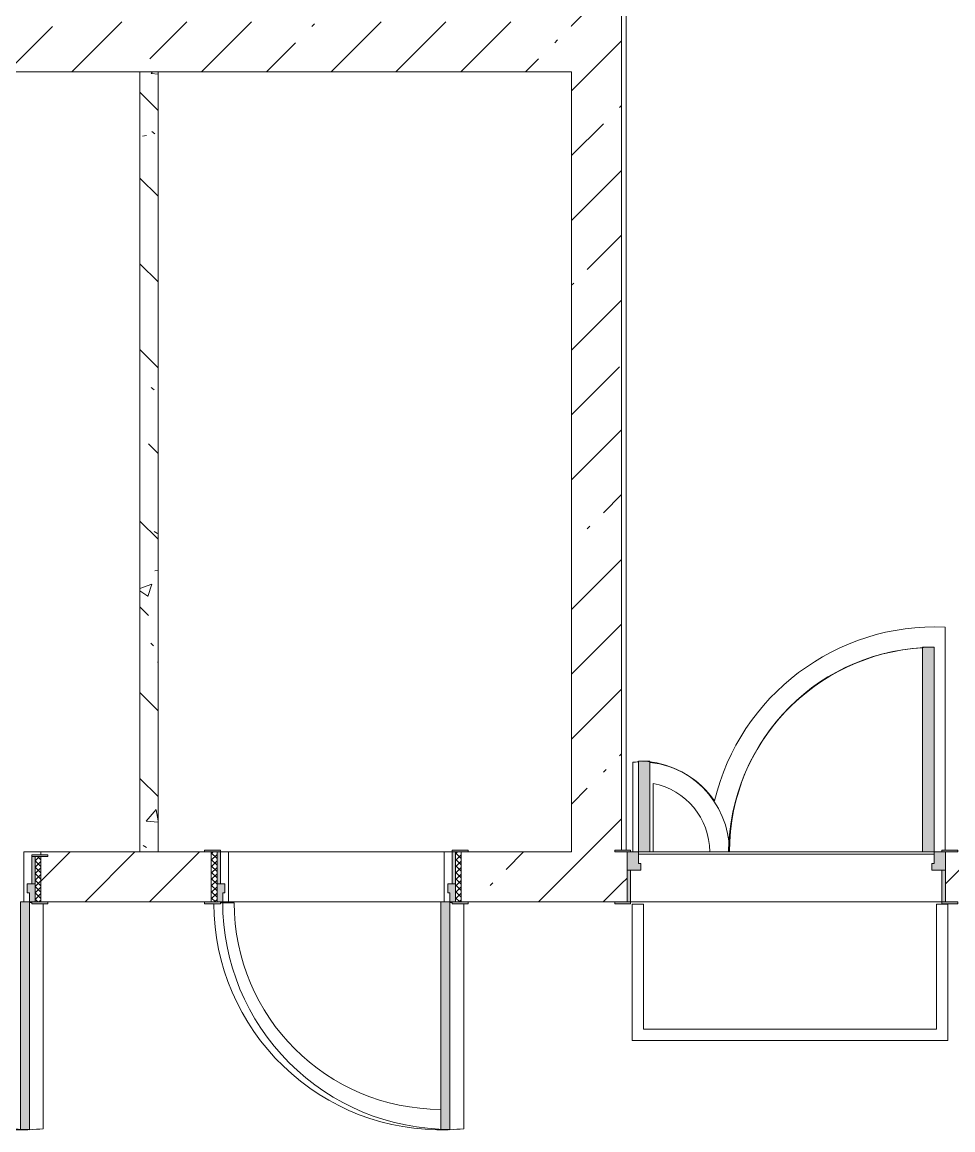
# Model space of a CAD drawing. Header units: millimetres. Extents: x 35092 to 251863, y -8553 to 29549.
# Drawn here: x 215245 to 219341, y 12398 to 17269 of the extents above; entities that cross this region are included whole.
import ezdxf

# ---------------------------------------------------------------- set-up
doc = ezdxf.new("R2010")
doc.units = ezdxf.units.MM
for name, color, linetype, lineweight, true_color in [('A-DOOR-2', 7, 'Continuous', 5, 0xaaaaaa), ('A-DOOR-3', 7, 'Continuous', 5, 0xe2e2e2), ('A-DOOR-FRAM-3', 7, 'Continuous', 5, 0xe2e2e2), ('A-DOOR-FRAM-4', 7, 'Continuous', 5, 0xaaaaaa), ('A-FLOR-1', 7, 'Continuous', 5, 0xaaaaaa), ('I-WALL-5', 7, 'Continuous', 5, 0x787878)]:
    doc.layers.add(name, color=color, linetype=linetype, lineweight=lineweight, true_color=true_color)
doc.layers.add('A-WALL', color=7, linetype='Continuous', lineweight=9)
doc.layers.add('I-WALL-3', color=7, linetype='Continuous', lineweight=5)
pattern_1 = [(45, (124853, 0), (-285.1231, 285.1231), []), (45, (125138.1, 0), (-285.1231, 285.1231), [504.031, -100.806, 16.764, -84.042])]

# ---------------------------------------------------------------- blocks, each defined once
blk = doc.blocks.new('110_Дверь_СКБ_2Ст - Д-1_л_Лестничная клетка EIS60 2-V292-2_2_2_птичка')
at = {"layer": 'A-DOOR-3'}
for points in [[(621.1, 110), (662.5, 111.1), (662.5, 1010), (612.5, 1008.9), (612.5, 110)], [(-587.5, 110), (-587.5, 510), (-637.5, 504.7), (-637.5, 110)], [(697.5, -110), (712.5, -110), (712.5, 30), (697.5, 30)]]:
    blk.add_hatch(color=256, dxfattribs=at).paths.add_polyline_path(points)
h = blk.add_hatch(color=256, dxfattribs=at)
h.paths.add_polyline_path([(712.5, 30), (711.1, 110), (662.5, 110), (662.5, 60), (652.5, 60), (652.5, 30), (697.5, 30)])
h.paths.add_polyline_path([(-627.5, 30), (-627.5, 60), (-637.5, 60), (-637.5, 110), (-687.5, 110), (-687.5, 30), (-637.5, 30)])
at = {"layer": 'A-DOOR-FRAM-3'}
for points in [[(-672.5, 110), (-672.5, 118), (-742.5, 118), (-742.5, 110), (-687.5, 110)], [(712.5, 110), (767.5, 110), (767.5, 118), (697.5, 118), (697.5, 110), (711.1, 110)], [(-687.5, -110), (-672.5, -110), (-672.5, 30), (-687.5, 30), (-687.5, -106.2)], [(-723.4, -118), (-672.5, -118), (-672.5, -110), (-742.5, -110), (-742.5, -118)], [(739.6, -118), (767.5, -118), (767.5, -110), (697.5, -110), (697.5, -118), (723.5, -118)]]:
    blk.add_hatch(color=256, dxfattribs=at).paths.add_polyline_path(points)
at = {"layer": 'A-DOOR-2'}
for p, q in [((662.5, 1010), (612.5, 1010)), ((612.5, 1010), (612.5, 110)), ((662.5, 110), (662.5, 1010)), ((-637.5, 510), (-637.5, 110)), ((-587.5, 510), (-637.5, 510)), ((-587.5, 110), (-587.5, 510)), ((-637.5, 110), (-587.5, 110)), ((612.5, 110), (662.5, 110))]:
    blk.add_line(p, q, dxfattribs=at)
for centre, radius, start, end in [((662.5, 110), 900, 90, 180), ((-637.5, 110), 400, 360, 90)]:
    blk.add_arc(centre, radius, start, end, dxfattribs=at)
at = {"layer": 'A-DOOR-FRAM-4'}
for p, q in [((-672.5, 118), (-742.5, 118)), ((-742.5, 118), (-742.5, 110)), ((-742.5, 110), (-672.5, 110)), ((-637.5, 110), (-687.5, 110)), ((-687.5, 110), (-687.5, 30)), ((-672.5, 110), (-672.5, 118)), ((-637.5, 60), (-637.5, 110)), ((662.5, 110), (662.5, 60)), ((712.5, 110), (662.5, 110)), ((767.5, 118), (697.5, 118)), ((697.5, 118), (697.5, 110)), ((697.5, 110), (767.5, 110)), ((712.5, 30), (712.5, 110)), ((767.5, 110), (767.5, 118)), ((-627.5, 60), (-637.5, 60)), ((-627.5, 30), (-627.5, 60)), ((662.5, 60), (652.5, 60)), ((652.5, 60), (652.5, 30)), ((-687.5, 30), (-627.5, 30)), ((-672.5, 30), (-687.5, 30)), ((-687.5, 30), (-687.5, -110)), ((-672.5, -110), (-672.5, 30)), ((652.5, 30), (712.5, 30)), ((712.5, 30), (697.5, 30)), ((697.5, 30), (697.5, -110)), ((712.5, -110), (712.5, 30)), ((-672.5, -110), (-742.5, -110)), ((-742.5, -110), (-742.5, -118)), ((-742.5, -118), (-672.5, -118)), ((-687.5, -110), (-672.5, -110)), ((-672.5, -118), (-672.5, -110)), ((697.5, -110), (712.5, -110)), ((767.5, -110), (697.5, -110)), ((697.5, -110), (697.5, -118)), ((697.5, -118), (767.5, -118)), ((767.5, -118), (767.5, -110))]:
    blk.add_line(p, q, dxfattribs=at)
blk = doc.blocks.new('110_Дверь_СКБ_1Ст_Внутренняя1 - Д-3 _п_ 1100x2100h_много всего-32102842-2_2_2_птичка')
at = {"layer": 'A-DOOR-2'}
h = blk.add_hatch(dxfattribs=at)
h.set_pattern_fill('FP_36', color=256, style=0, pattern_type=2)
h.set_pattern_definition([(135, (1751.41, 174.685), (-14.14214, -14.14214), []), (225, (1751.41, 174.685), (14.14214, -14.14214), [])])
h.paths.add_polyline_path([(537.5, 110), (537.5, -110), (562.5, -110), (562.5, 110)])
at = {"layer": 'A-DOOR-3'}
h = blk.add_hatch(color=256, dxfattribs=at)
h.paths.add_polyline_path([(537.5, 110), (512.5, 110), (512.5, 70), (502.5, 70), (502.5, 30), (537.5, 30)])
h.paths.add_polyline_path([(-497.5, 110), (-512.5, 110), (-512.5, 30), (-477.5, 30), (-477.5, 70), (-487.5, 70), (-487.5, 110)])
at = {"layer": 'A-DOOR-FRAM-3'}
for points in [[(-458, 1110), (-487.5, 1107), (-487.5, 110), (-447.5, 112), (-447.5, 1110)], [(-548, 118), (-567.5, 118), (-567.5, 110), (-497.5, 112), (-497.5, 118), (-547.4, 118)], [(592.5, 118), (522.5, 113), (522.5, 110), (592.5, 110)], [(-512.5, 30), (-512.5, -110), (-497.5, -110), (-497.5, 30)], [(537.5, 30), (522.5, 30), (522.5, -110), (537.5, -110)], [(-497.5, -110), (-567.5, -110), (-567.5, -118), (-497.5, -118)], [(522.5, -110), (522.5, -118), (592.5, -118), (592.5, -110), (537.5, -110)]]:
    blk.add_hatch(color=256, dxfattribs=at).paths.add_polyline_path(points)
at = {"layer": 'A-DOOR-FRAM-4'}
h = blk.add_hatch(dxfattribs=at)
h.set_pattern_fill('FP_37', color=256, style=0, pattern_type=2)
h.set_pattern_definition([(45, (-371.384, 174.685), (-14.1421, 14.1421), []), (135, (-371.384, 174.685), (-14.1421, -14.1421), [])])
h.paths.add_polyline_path([(-537.5, 110), (-537.5, -110), (-512.5, -110), (-512.5, 110)])
at = {"layer": 'A-DOOR-2'}
for p, q in [((-487.5, 1110), (-487.5, 110)), ((-447.5, 1110), (-487.5, 1110)), ((-447.5, 110), (-447.5, 1110)), ((-487.5, 110), (-447.5, 110))]:
    blk.add_line(p, q, dxfattribs=at)
blk.add_arc((-487.5, 110), 1000, 360, 90, dxfattribs=at)
at = {"layer": 'A-DOOR-FRAM-4'}
for p, q in [((-497.5, 118), (-567.5, 118)), ((-567.5, 118), (-567.5, 110)), ((-567.5, 110), (-497.5, 110)), ((-512.5, 110), (-537.5, 110)), ((-537.5, 110), (-537.5, -110)), ((-487.5, 110), (-512.5, 110)), ((-512.5, 110), (-512.5, 30)), ((-512.5, -110), (-512.5, 110)), ((-497.5, 110), (-512.5, 110)), ((-512.5, 110), (-512.5, 109)), ((-512.5, 109), (-497.5, 109)), ((-497.5, 110), (-497.5, 118)), ((-497.5, 109), (-497.5, 110)), ((-487.5, 70), (-487.5, 110)), ((512.5, 110), (512.5, 70)), ((537.5, 110), (512.5, 110)), ((592.5, 118), (522.5, 118)), ((522.5, 118), (522.5, 110)), ((537.5, 110), (522.5, 110)), ((522.5, 110), (522.5, 109)), ((522.5, 110), (592.5, 110)), ((522.5, 109), (537.5, 109)), ((537.5, 30), (537.5, 110)), ((562.5, 110), (537.5, 110)), ((537.5, 110), (537.5, -110)), ((537.5, 109), (537.5, 110)), ((562.5, -110), (562.5, 110)), ((592.5, 110), (592.5, 118)), ((-477.5, 70), (-487.5, 70)), ((-477.5, 30), (-477.5, 70)), ((512.5, 70), (502.5, 70)), ((502.5, 70), (502.5, 30)), ((-512.5, 30), (-477.5, 30)), ((-497.5, 30), (-512.5, 30)), ((-512.5, 30), (-512.5, -110)), ((-497.5, -110), (-497.5, 30)), ((502.5, 30), (537.5, 30)), ((537.5, 30), (522.5, 30)), ((522.5, 30), (522.5, -110)), ((537.5, -110), (537.5, 30)), ((-497.5, -110), (-567.5, -110)), ((-567.5, -110), (-567.5, -118)), ((-567.5, -118), (-497.5, -118)), ((-537.5, -110), (-512.5, -110)), ((-512.5, -110), (-497.5, -110)), ((-497.5, -118), (-497.5, -110)), ((522.5, -110), (537.5, -110)), ((592.5, -110), (522.5, -110)), ((522.5, -110), (522.5, -118)), ((522.5, -118), (592.5, -118)), ((537.5, -110), (562.5, -110)), ((592.5, -118), (592.5, -110))]:
    blk.add_line(p, q, dxfattribs=at)
blk = doc.blocks.new('110_Дверь_СКБ_1Ст_Внутренняя1 - Д-3 _п_ 1100x2100h_много всего-32102838-2_2_2_птичка')
at = {"layer": 'A-DOOR-2'}
h = blk.add_hatch(dxfattribs=at)
h.set_pattern_fill('FP_40', color=256, style=0, pattern_type=2)
h.set_pattern_definition([(135, (1751.41, 164.685), (-14.14214, -14.14214), []), (225, (1751.41, 164.685), (14.14214, -14.14214), [])])
h.paths.add_polyline_path([(562.5, 100), (537.5, 100), (537.5, -100), (562.5, -100)])
at = {"layer": 'A-DOOR-3'}
h = blk.add_hatch(color=256, dxfattribs=at)
h.paths.add_polyline_path([(-487.5, 100), (-512.5, 100), (-512.5, 20), (-477.5, 20), (-477.5, 60), (-487.5, 60)])
h.paths.add_polyline_path([(512.5, 100), (512.5, 60), (502.5, 60), (502.5, 20), (537.5, 20), (537.5, 100), (522.5, 100)])
at = {"layer": 'A-DOOR-FRAM-3'}
for points in [[(-458, 1100), (-487.5, 1097), (-487.5, 100), (-447.5, 102), (-447.5, 1100)], [(-548, 108), (-567.5, 108), (-567.5, 100), (-497.5, 102), (-497.5, 108), (-547.4, 108)], [(571.3, 108), (522.5, 103), (527.5, 100), (592.5, 100), (587.5, 108)], [(-497.5, 20), (-512.5, 20), (-512.5, -100), (-497.5, -100), (-497.5, -7.3)], [(527.5, 20), (522.5, 20), (527.5, -100), (537.5, -100), (537.5, 20)], [(-567.5, -100), (-567.5, -108), (-497.5, -108), (-497.5, -100), (-537.5, -100)], [(537.5, -100), (522.5, -100), (527.5, -108), (592.5, -108), (587.5, -100), (562.5, -100)]]:
    blk.add_hatch(color=256, dxfattribs=at).paths.add_polyline_path(points)
at = {"layer": 'A-DOOR-FRAM-4'}
h = blk.add_hatch(dxfattribs=at)
h.set_pattern_fill('FP_41', color=256, style=0, pattern_type=2)
h.set_pattern_definition([(45, (-371.384, 164.685), (-14.1421, 14.1421), []), (135, (-371.384, 164.685), (-14.1421, -14.1421), [])])
h.paths.add_polyline_path([(-537.5, 100), (-537.5, -100), (-512.5, -100), (-512.5, 100), (-530.8, 100)])
at = {"layer": 'A-DOOR-2'}
for p, q in [((-487.5, 1100), (-487.5, 100)), ((-447.5, 1100), (-487.5, 1100)), ((-447.5, 100), (-447.5, 1100)), ((-487.5, 100), (-447.5, 100))]:
    blk.add_line(p, q, dxfattribs=at)
blk.add_arc((-487.5, 100), 1000, 360, 90, dxfattribs=at)
at = {"layer": 'A-DOOR-FRAM-4'}
for p, q in [((-497.5, 108), (-567.5, 108)), ((-567.5, 108), (-567.5, 100)), ((-567.5, 100), (-497.5, 100)), ((-512.5, 100), (-537.5, 100)), ((-537.5, 100), (-537.5, -100)), ((-487.5, 100), (-512.5, 100)), ((-512.5, 100), (-512.5, 20)), ((-512.5, -100), (-512.5, 100)), ((-497.5, 100), (-512.5, 100)), ((-512.5, 100), (-512.5, 99)), ((-512.5, 99), (-497.5, 99)), ((-497.5, 100), (-497.5, 108)), ((-497.5, 99), (-497.5, 100)), ((-487.5, 60), (-487.5, 100)), ((512.5, 100), (512.5, 60)), ((537.5, 100), (512.5, 100)), ((592.5, 108), (522.5, 108)), ((522.5, 108), (522.5, 100)), ((537.5, 100), (522.5, 100)), ((522.5, 100), (522.5, 99)), ((522.5, 100), (592.5, 100)), ((522.5, 99), (537.5, 99)), ((537.5, 20), (537.5, 100)), ((562.5, 100), (537.5, 100)), ((537.5, 100), (537.5, -100)), ((537.5, 99), (537.5, 100)), ((562.5, -100), (562.5, 100)), ((592.5, 100), (592.5, 108)), ((-477.5, 60), (-487.5, 60)), ((-477.5, 20), (-477.5, 60)), ((512.5, 60), (502.5, 60)), ((502.5, 60), (502.5, 20)), ((-512.5, 20), (-477.5, 20)), ((-497.5, 20), (-512.5, 20)), ((-512.5, 20), (-512.5, -100)), ((-497.5, -100), (-497.5, 20)), ((502.5, 20), (537.5, 20)), ((537.5, 20), (522.5, 20)), ((522.5, 20), (522.5, -100)), ((537.5, -100), (537.5, 20)), ((-497.5, -100), (-567.5, -100)), ((-567.5, -100), (-567.5, -108)), ((-567.5, -108), (-497.5, -108)), ((-537.5, -100), (-512.5, -100)), ((-512.5, -100), (-497.5, -100)), ((-497.5, -108), (-497.5, -100)), ((522.5, -100), (537.5, -100)), ((592.5, -100), (522.5, -100)), ((522.5, -100), (522.5, -108)), ((522.5, -108), (592.5, -108)), ((537.5, -100), (562.5, -100)), ((592.5, -108), (592.5, -100))]:
    blk.add_line(p, q, dxfattribs=at)

msp = doc.modelspace()

# ---------------------------------------------------------------- hatches: boundary and pattern name
at = {"layer": 'I-WALL-3'}
h = msp.add_hatch(dxfattribs=at)
h.set_pattern_fill('FP_99', color=256, style=0, pattern_type=2)
h.set_pattern_definition(pattern_1)
h.paths.add_polyline_path([(217829, 13400), (217883, 13400), (217883, 13620), (217853, 13620), (217853, 13628), (217883, 13628), (217883, 21550), (217663, 21550), (217663, 13400)])
h = msp.add_hatch(dxfattribs=at)
h.set_pattern_fill('FP_99', color=256, style=0, pattern_type=2)
h.set_pattern_definition(pattern_1)
h.paths.add_polyline_path([(214013, 17050), (217663, 17050), (217663, 17270), (211343, 17270), (211343, 17050), (213918.2, 17050)])
h = msp.add_hatch(dxfattribs=at)
h.set_pattern_fill('FP_99', color=256, style=0, pattern_type=2)
h.set_pattern_definition(pattern_1)
h.paths.add_polyline_path([(215843.7, 13400), (216078, 13400), (216078, 13620), (215328, 13620), (215328, 13608), (215358, 13608), (215358, 13600), (215328, 13600), (215328, 13400), (215763.7, 13400)])
h.paths.add_polyline_path([(217363, 13400), (217663, 13400), (217663, 13620), (217178, 13620), (217178, 13400), (217208, 13400)])
h = msp.add_hatch(dxfattribs=at)
h.set_pattern_fill('FP_99', color=256, style=0, pattern_type=2)
h.set_pattern_definition(pattern_1)
h.paths.add_polyline_path([(219653, 13400), (219653, 13620), (219308, 13620), (219308, 13400), (219433, 13400)])
h.paths.add_polyline_path([(217903, 13400), (217908, 13403.8), (217903, 13620), (217883, 13620), (217883, 13400)])
at = {"layer": 'I-WALL-5'}
h = msp.add_hatch(dxfattribs=at)
h.set_pattern_fill('FP_116', color=256, style=0, pattern_type=2)
h.set_pattern_definition([(135, (124853, 0), (-377.1708, -377.1708), [533.4, -88.9, 17.78, -88.9]), (135, (124853, 376.94), (-377.1708, -377.1708), []), (50, (124853, 0), (637.6445, -55.7866), [66.675, -733.425]), (355, (124853, 0), (-123.3494, 668.699), [53.34, -586.74]), (100.451, (124906.1, -4.65), (514.299, 612.908), [56.665, -623.315]), (46.184, (124853, 177.8), (948.7764, -147.15), [100.012, -1100.137]), (96.636, (124932.05, 165.5), (830.909, 865.997), [84.998, -934.973]), (351.184, (124853, 177.8), (830.918, 865.988), [80.01, -880.11]), (21, (124941.9, 133.35), (530.6506, -357.9283), [66.675, -733.425]), (326, (124941.9, 133.35), (216.308, 644.6585), [53.34, -586.74]), (71.451, (124986.1, 103.5), (746.9596, 286.7243), [56.665, -623.315]), (37.5, (124852.98, 0), (10.81053, 295.9426), [16.764, -562.864, 16.764, -578.866, -588.962]), (37.5, (124852.98, 0), (10.81053, 295.9426), [-1175.258, 16.764, -572.198]), (7.5, (124852.98, 0), (233.8692, 350.6318), [16.764, -322.834, 16.764, -549.529, -224.472]), (7.5, (124852.98, 0), (233.8692, 350.6318), [-905.891, 16.764, -207.708]), (327.5, (124654.74, 0), (474.5678, -20.0513), [16.764, -205.486, 16.764, -676.656, -920.115]), (327.5, (124654.74, 0), (474.5678, -20.0513), [-915.67, 16.764, -903.351]), (317.5, (124565.84, 0), (518.4522, 88.9934), [16.764, -272.161, 16.764, -443.738, -653.415]), (317.5, (124565.84, 0), (518.4522, 88.9934), [-749.427, 16.764, -636.651])])
h.paths.add_polyline_path([(215843.7, 13620), (215843.7, 17050), (215763.7, 17050), (215763.7, 13620)])

# ---------------------------------------------------------------- linework, layer by layer
at = {"layer": 'A-FLOR-1'}
for p, q in [((217903, 21130), (217903, 13628)), ((219306.6, 13628), (219306.6, 14609.2)), ((217932.5, 14014.7), (217932.5, 13621.1)), ((218022.5, 13621.1), (218022.5, 13920.9)), ((215253, 13620), (215328, 13620)), ((216118, 13620), (216153, 13620)), ((216153, 13620), (216153, 13400)), ((217103, 13400), (217103, 13620)), ((217103, 13620), (217138, 13620)), ((217932.5, 13621.1), (217958, 13621.1)), ((217958, 13610), (219258, 13610)), ((218008, 13621.1), (218022.5, 13621.1)), ((218271, 13621.1), (218354.1, 13621.1)), ((219258, 13621.1), (219293, 13621.1)), ((215288, 13398), (215278, 13398)), ((216178.5, 13397), (216118, 13397)), ((216153, 13400), (217088, 13400)), ((217138, 13398), (217128, 13398)), ((215338.5, 12403), (215338.5, 13392)), ((217188.5, 12403), (217188.5, 13392)), ((217979.7, 13390.8), (217929.7, 13390.8)), ((217929.7, 13390.8), (217929.7, 12790.8)), ((217979.7, 12840.8), (217979.7, 13390.8)), ((219319, 13390.8), (219269, 13390.8)), ((219269, 13390.8), (219269, 12840.8)), ((219319, 12790.8), (219319, 13390.8)), ((219269, 12840.8), (217979.7, 12840.8)), ((217929.7, 12790.8), (219319, 12790.8))]:
    msp.add_line(p, q, dxfattribs=at)
for centre, radius, start, end in [((219264, 13610.1), 1000, 87.5624, 166.4503), ((219264, 13610.1), 910, 93.5334, 179.3074), ((217966, 13621.1), 395, 91.1673, 94.8735), ((217966, 13621.1), 395, 34.4223, 83.8908), ((217966, 13621.1), 305, 360, 79.3355), ((217088.5, 13398), 910, 180.063, 269.9682), ((215238.5, 13398), 1000, 180.3464, 271.811), ((217088.5, 13398), 1000, 180.3464, 271.811), ((215238.5, 13398), 1000, 272.2682, 275.7392), ((217088.5, 13398), 1000, 272.2682, 275.7392)]:
    msp.add_arc(centre, radius, start, end, dxfattribs=at)
at = {"layer": 'A-WALL'}
for p, q in [((215843.7, 17050), (215763.7, 17050)), ((215763.7, 13620), (215843.7, 13620))]:
    msp.add_line(p, q, dxfattribs=at)
at = {"layer": 'I-WALL-3'}
for p, q in [((217883, 13628), (217883, 21150)), ((214483, 17050), (215763.7, 17050)), ((215763.7, 17050), (215763.7, 13620)), ((215843.7, 17050), (217663, 17050)), ((215843.7, 13620), (215843.7, 17050)), ((217663, 17050), (217663, 13620)), ((215253, 13620), (215253, 13400)), ((215763.7, 13620), (215328, 13620)), ((215328, 13620), (215328, 13608)), ((216048, 13620), (215843.7, 13620)), ((216153, 13620), (217103, 13620)), ((217663, 13620), (217208, 13620)), ((218008, 13620), (219208, 13620)), ((215358, 13400), (216048, 13400)), ((216153, 13400), (216128, 13400)), ((217208, 13400), (217853, 13400)), ((219293, 13400), (217923, 13400))]:
    msp.add_line(p, q, dxfattribs=at)

# ---------------------------------------------------------------- block references
at = {"layer": 'A-DOOR-2'}
msp.add_blockref('110_Дверь_СКБ_2Ст - Д-1_л_Лестничная клетка EIS60 2-V292-2_2_2_птичка', (218595.5, 13510), dxfattribs=at)
at = {"layer": 'A-DOOR-2', "rotation": 180}
for name, p in [('110_Дверь_СКБ_1Ст_Внутренняя1 - Д-3 _п_ 1100x2100h_много всего-32102838-2_2_2_птичка', (214790.5, 13500)), ('110_Дверь_СКБ_1Ст_Внутренняя1 - Д-3 _п_ 1100x2100h_много всего-32102842-2_2_2_птичка', (216640.5, 13510))]:
    msp.add_blockref(name, p, dxfattribs=at)

doc.saveas('drawing.dxf')
